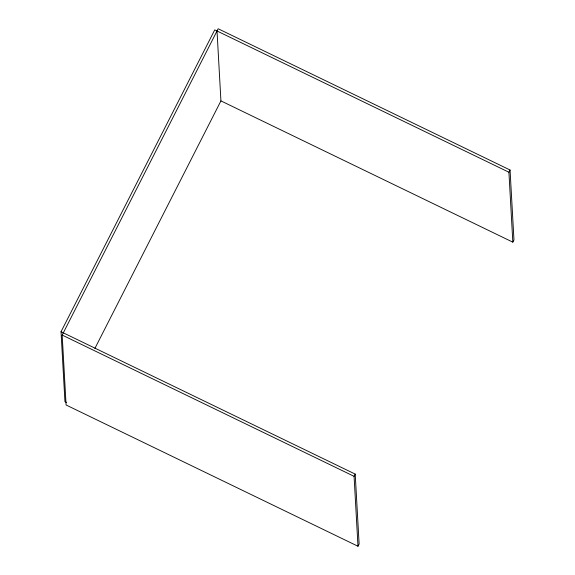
<?xml version="1.0" encoding="UTF-8"?>
<svg xmlns="http://www.w3.org/2000/svg" width="575" height="575" viewBox="0 0 575 575"><rect width="100%" height="100%" fill="white"/><g stroke="black" fill="none" stroke-linecap="round" stroke-linejoin="round"><path stroke-width="0.86" d="M66.463 402.399L64.946 401.659L61.036 331.739L214.741 29.878L508.918 172.234L512.828 242.154L220.929 100.898L217.019 30.978M61.036 331.739L355.213 474.102L359.123 544.022L357.988 546.25L66.089 404.994L62.179 335.074L218.155 28.75L510.054 170.006L513.964 239.926L512.828 242.154M94.875 348.464L220.929 100.898M357.988 546.25L354.078 476.33L355.213 474.102M508.918 172.234L510.054 170.006M62.179 335.074L354.078 476.33"/></g></svg>
